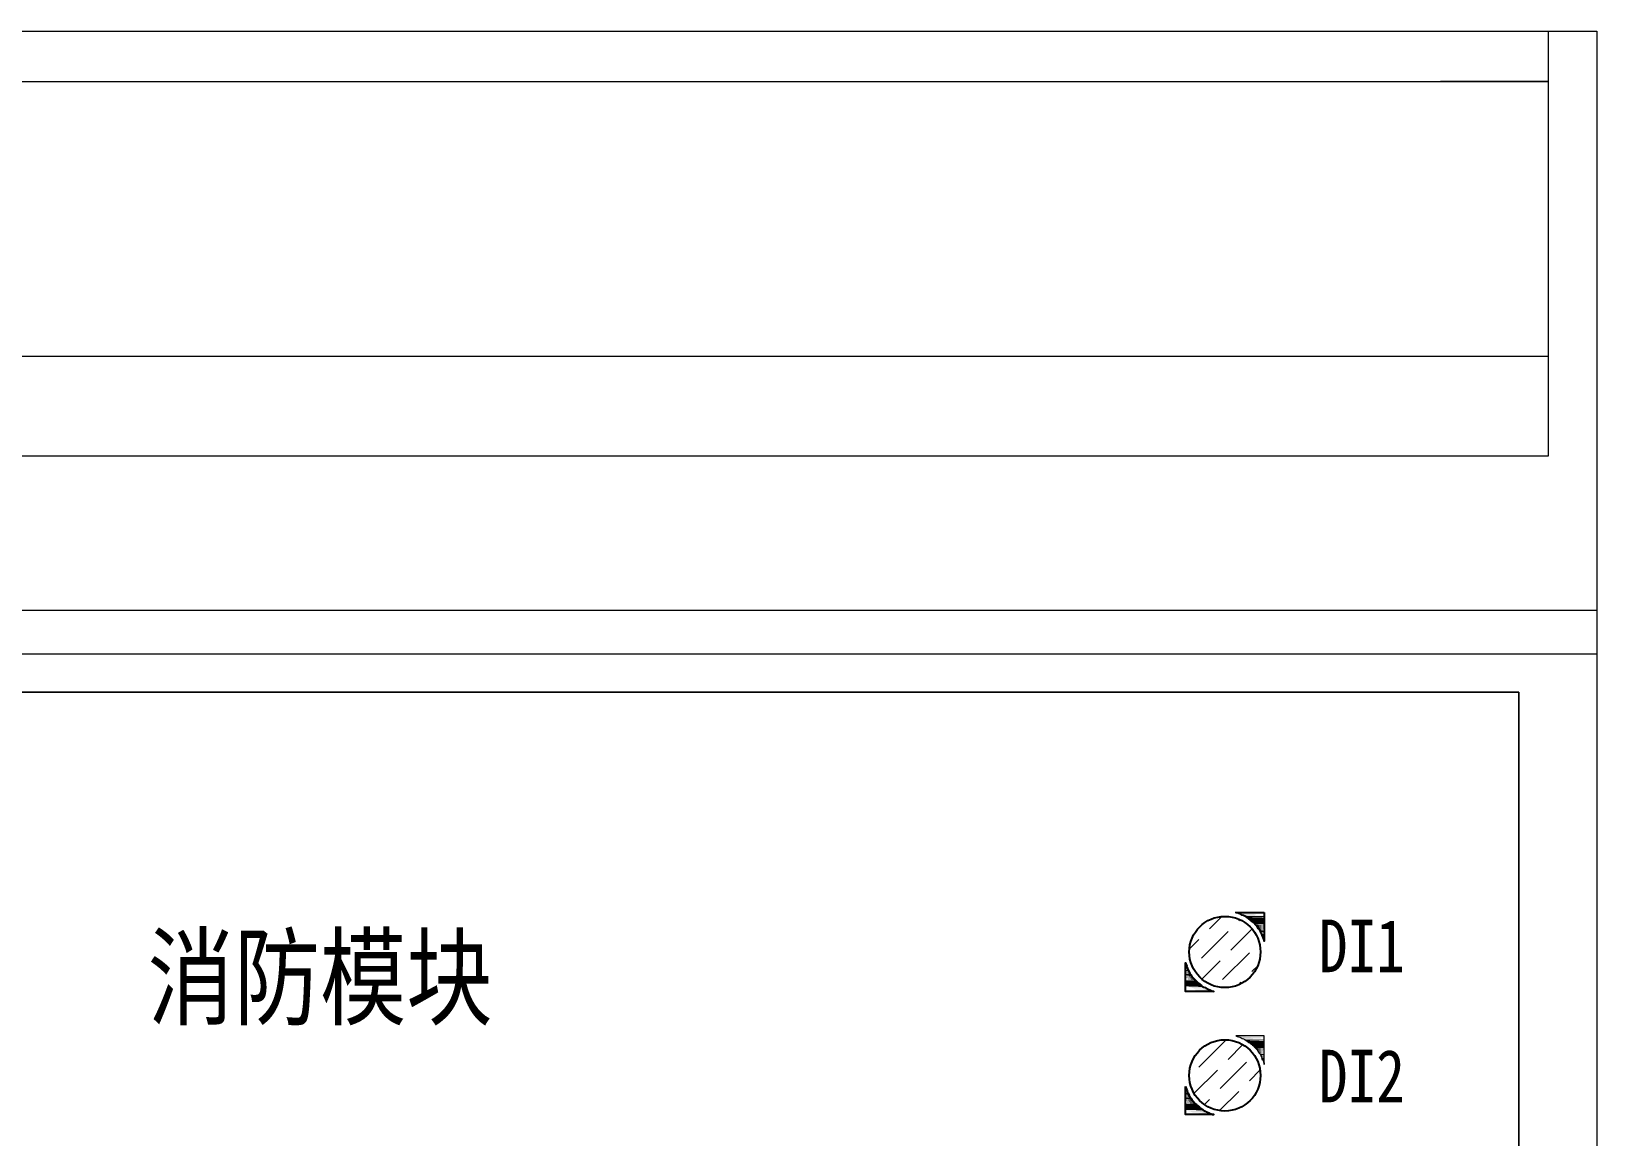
# Model space of a CAD drawing. Extents: x 237902 to 238502, y 326778 to 327878.
# Drawn here: x 238242.9 to 238309.8, y 327708.7 to 327755.9 of the extents above; entities that cross this region are included whole.
import ezdxf

# ---------------------------------------------------------------- set-up
doc = ezdxf.new("R2010")
doc.units = 0
doc.header["$MEASUREMENT"] = 0
doc.styles.add('-宋体', font='', dxfattribs={"width": 0.7})
doc.styles.get('-宋体').set_extended_font_data('NSimSun')

# ---------------------------------------------------------------- blocks, each defined once
blk = doc.blocks.new('Manufacturer光辉PartName电源监控Series宽度108ShellFrameLimitingCurrentRemarkPartTypeMinCurrent0MaxCurrent0PolesMinPower0MaxPower0LibType2DelFlgfalseUpdateDate')
at = {"lineweight": 0, "transparency": 33554687}
h = blk.add_hatch(color=0, dxfattribs=at)
h.dxf.hatch_style = 2
h.paths.add_polyline_path([(38.592, 7.37), (38.645, 7.352), (39.801, 7.352)])
h = blk.add_hatch(color=0, dxfattribs=at)
h.dxf.hatch_style = 2
h.paths.add_polyline_path([(38.645, 7.352), (38.699, 7.334), (39.801, 7.334)])
h = blk.add_hatch(color=0, dxfattribs=at)
h.dxf.hatch_style = 2
h.paths.add_polyline_path([(38.699, 7.334), (38.753, 7.317), (39.801, 7.317)])
h = blk.add_hatch(color=0, dxfattribs=at)
h.dxf.hatch_style = 2
h.paths.add_polyline_path([(38.753, 7.317), (38.807, 7.29), (39.801, 7.29)])
h = blk.add_hatch(color=0, dxfattribs=at)
h.dxf.hatch_style = 2
h.paths.add_polyline_path([(38.807, 7.29), (38.861, 7.263), (39.801, 7.263)])
h = blk.add_hatch(color=0, dxfattribs=at)
h.dxf.hatch_style = 2
h.paths.add_polyline_path([(38.861, 7.263), (38.915, 7.244), (39.801, 7.244)])
h = blk.add_hatch(color=0, dxfattribs=at)
h.dxf.hatch_style = 2
h.paths.add_polyline_path([(38.915, 7.244), (38.968, 7.218), (39.801, 7.218)])
h = blk.add_hatch(color=0, dxfattribs=at)
h.dxf.hatch_style = 2
h.paths.add_polyline_path([(38.968, 7.218), (39.022, 7.182), (39.801, 7.182)])
h = blk.add_hatch(color=0, dxfattribs=at)
h.dxf.hatch_style = 2
h.paths.add_polyline_path([(38.968, 7.218), (39.801, 7.218), (39.801, 7.182)])
h = blk.add_hatch(color=0, dxfattribs=at)
h.dxf.hatch_style = 2
h.paths.add_polyline_path([(39.022, 7.182), (39.067, 7.156), (39.801, 7.156)])
h = blk.add_hatch(color=0, dxfattribs=at)
h.dxf.hatch_style = 2
h.paths.add_polyline_path([(39.067, 7.156), (39.121, 7.119), (39.801, 7.119)])
h = blk.add_hatch(color=0, dxfattribs=at)
h.dxf.hatch_style = 2
h.paths.add_polyline_path([(39.067, 7.156), (39.801, 7.156), (39.801, 7.119)])
h = blk.add_hatch(color=0, dxfattribs=at)
h.dxf.hatch_style = 2
h.paths.add_polyline_path([(39.121, 7.119), (39.165, 7.084), (39.801, 7.084)])
h = blk.add_hatch(color=0, dxfattribs=at)
h.dxf.hatch_style = 2
h.paths.add_polyline_path([(39.121, 7.119), (39.801, 7.119), (39.801, 7.084)])
h = blk.add_hatch(color=0, dxfattribs=at)
h.dxf.hatch_style = 2
h.paths.add_polyline_path([(39.165, 7.084), (39.21, 7.048), (39.801, 7.048)])
h = blk.add_hatch(color=0, dxfattribs=at)
h.dxf.hatch_style = 2
h.paths.add_polyline_path([(39.165, 7.084), (39.801, 7.084), (39.801, 7.048)])
h = blk.add_hatch(color=0, dxfattribs=at)
h.dxf.hatch_style = 2
h.paths.add_polyline_path([(39.21, 7.048), (39.254, 7.013), (39.801, 7.013)])
h = blk.add_hatch(color=0, dxfattribs=at)
h.dxf.hatch_style = 2
h.paths.add_polyline_path([(39.21, 7.048), (39.801, 7.048), (39.801, 7.013)])
h = blk.add_hatch(color=0, dxfattribs=at)
h.dxf.hatch_style = 2
h.paths.add_polyline_path([(39.254, 7.013), (39.3, 6.977), (39.801, 6.977)])
h = blk.add_hatch(color=0, dxfattribs=at)
h.dxf.hatch_style = 2
h.paths.add_polyline_path([(39.254, 7.013), (39.801, 7.013), (39.801, 6.977)])
h = blk.add_hatch(color=0, dxfattribs=at)
h.dxf.hatch_style = 2
h.paths.add_polyline_path([(39.3, 6.977), (39.344, 6.941), (39.801, 6.941)])
h = blk.add_hatch(color=0, dxfattribs=at)
h.dxf.hatch_style = 2
h.paths.add_polyline_path([(39.3, 6.977), (39.801, 6.977), (39.801, 6.941)])
h = blk.add_hatch(color=0, dxfattribs=at)
h.dxf.hatch_style = 2
h.paths.add_polyline_path([(39.344, 6.941), (39.379, 6.896), (39.801, 6.896)])
h = blk.add_hatch(color=0, dxfattribs=at)
h.dxf.hatch_style = 2
h.paths.add_polyline_path([(39.344, 6.941), (39.801, 6.941), (39.801, 6.896)])
h = blk.add_hatch(color=0, dxfattribs=at)
h.dxf.hatch_style = 2
h.paths.add_polyline_path([(39.379, 6.896), (39.416, 6.861), (39.801, 6.861)])
h = blk.add_hatch(color=0, dxfattribs=at)
h.dxf.hatch_style = 2
h.paths.add_polyline_path([(39.379, 6.896), (39.801, 6.896), (39.801, 6.861)])
h = blk.add_hatch(color=0, dxfattribs=at)
h.dxf.hatch_style = 2
h.paths.add_polyline_path([(39.416, 6.861), (39.46, 6.816), (39.801, 6.816)])
h = blk.add_hatch(color=0, dxfattribs=at)
h.dxf.hatch_style = 2
h.paths.add_polyline_path([(39.46, 6.816), (39.496, 6.771), (39.801, 6.771)])
h = blk.add_hatch(color=0, dxfattribs=at)
h.dxf.hatch_style = 2
h.paths.add_polyline_path([(39.496, 6.771), (39.523, 6.727), (39.801, 6.727)])
h = blk.add_hatch(color=0, dxfattribs=at)
h.dxf.hatch_style = 2
h.paths.add_polyline_path([(39.523, 6.727), (39.558, 6.683), (39.801, 6.683)])
h = blk.add_hatch(color=0, dxfattribs=at)
h.dxf.hatch_style = 2
h.paths.add_polyline_path([(39.558, 6.683), (39.585, 6.637), (39.801, 6.637)])
h = blk.add_hatch(color=0, dxfattribs=at)
h.dxf.hatch_style = 2
h.paths.add_polyline_path([(39.585, 6.637), (39.621, 6.593), (39.801, 6.593)])
h = blk.add_hatch(color=0, dxfattribs=at)
h.dxf.hatch_style = 2
h.paths.add_polyline_path([(39.621, 6.593), (39.648, 6.539), (39.801, 6.539)])
h = blk.add_hatch(color=0, dxfattribs=at)
h.dxf.hatch_style = 2
h.paths.add_polyline_path([(39.621, 6.593), (39.801, 6.593), (39.801, 6.539)])
h = blk.add_hatch(color=0, dxfattribs=at)
h.dxf.hatch_style = 2
h.paths.add_polyline_path([(39.648, 6.539), (39.675, 6.495), (39.801, 6.495)])
h = blk.add_hatch(color=0, dxfattribs=at)
h.dxf.hatch_style = 2
h.paths.add_polyline_path([(39.693, 6.45), (39.72, 6.396), (39.801, 6.396)])
h = blk.add_hatch(color=0, dxfattribs=at)
h.dxf.hatch_style = 2
h.paths.add_polyline_path([(39.693, 6.45), (39.801, 6.45), (39.801, 6.396)])
h = blk.add_hatch(color=0, dxfattribs=at)
h.dxf.hatch_style = 2
h.paths.add_polyline_path([(36.435, 5.075), (36.435, 5.021), (36.507, 5.021)])
h = blk.add_hatch(color=0, dxfattribs=at)
h.dxf.hatch_style = 2
h.paths.add_polyline_path([(36.435, 5.075), (36.488, 5.075), (36.507, 5.021)])
h = blk.add_hatch(color=0, dxfattribs=at)
h.dxf.hatch_style = 2
h.paths.add_polyline_path([(36.435, 4.976), (36.525, 4.976), (36.552, 4.931)])
h = blk.add_hatch(color=0, dxfattribs=at)
h.dxf.hatch_style = 2
h.paths.add_polyline_path([(36.435, 4.931), (36.435, 4.878), (36.569, 4.878)])
h = blk.add_hatch(color=0, dxfattribs=at)
h.dxf.hatch_style = 2
h.paths.add_polyline_path([(36.435, 4.931), (36.552, 4.931), (36.569, 4.878)])
h = blk.add_hatch(color=0, dxfattribs=at)
h.dxf.hatch_style = 2
h.paths.add_polyline_path([(36.435, 4.878), (36.569, 4.878), (36.596, 4.833)])
h = blk.add_hatch(color=0, dxfattribs=at)
h.dxf.hatch_style = 2
h.paths.add_polyline_path([(36.435, 4.833), (36.596, 4.833), (36.623, 4.788)])
h = blk.add_hatch(color=0, dxfattribs=at)
h.dxf.hatch_style = 2
h.paths.add_polyline_path([(36.435, 4.788), (36.623, 4.788), (36.65, 4.744)])
h = blk.add_hatch(color=0, dxfattribs=at)
h.dxf.hatch_style = 2
h.paths.add_polyline_path([(36.435, 4.744), (36.435, 4.69), (36.686, 4.69)])
h = blk.add_hatch(color=0, dxfattribs=at)
h.dxf.hatch_style = 2
h.paths.add_polyline_path([(36.435, 4.744), (36.65, 4.744), (36.686, 4.69)])
h = blk.add_hatch(color=0, dxfattribs=at)
h.dxf.hatch_style = 2
h.paths.add_polyline_path([(36.435, 4.69), (36.686, 4.69), (36.712, 4.646)])
h = blk.add_hatch(color=0, dxfattribs=at)
h.dxf.hatch_style = 2
h.paths.add_polyline_path([(36.435, 4.646), (36.712, 4.646), (36.748, 4.601)])
h = blk.add_hatch(color=0, dxfattribs=at)
h.dxf.hatch_style = 2
h.paths.add_polyline_path([(36.435, 4.601), (36.748, 4.601), (36.784, 4.565)])
h = blk.add_hatch(color=0, dxfattribs=at)
h.dxf.hatch_style = 2
h.paths.add_polyline_path([(36.435, 4.565), (36.784, 4.565), (36.82, 4.521)])
h = blk.add_hatch(color=0, dxfattribs=at)
h.dxf.hatch_style = 2
h.paths.add_polyline_path([(36.435, 4.521), (36.82, 4.521), (36.864, 4.476)])
h = blk.add_hatch(color=0, dxfattribs=at)
h.dxf.hatch_style = 2
h.paths.add_polyline_path([(36.435, 4.476), (36.435, 4.44), (36.9, 4.44)])
h = blk.add_hatch(color=0, dxfattribs=at)
h.dxf.hatch_style = 2
h.paths.add_polyline_path([(36.435, 4.476), (36.864, 4.476), (36.9, 4.44)])
h = blk.add_hatch(color=0, dxfattribs=at)
h.dxf.hatch_style = 2
h.paths.add_polyline_path([(36.435, 4.44), (36.435, 4.396), (36.945, 4.396)])
h = blk.add_hatch(color=0, dxfattribs=at)
h.dxf.hatch_style = 2
h.paths.add_polyline_path([(36.435, 4.44), (36.9, 4.44), (36.945, 4.396)])
h = blk.add_hatch(color=0, dxfattribs=at)
h.dxf.hatch_style = 2
h.paths.add_polyline_path([(36.435, 4.396), (36.435, 4.36), (36.99, 4.36)])
h = blk.add_hatch(color=0, dxfattribs=at)
h.dxf.hatch_style = 2
h.paths.add_polyline_path([(36.435, 4.396), (36.945, 4.396), (36.99, 4.36)])
h = blk.add_hatch(color=0, dxfattribs=at)
h.dxf.hatch_style = 2
h.paths.add_polyline_path([(36.435, 4.36), (36.435, 4.324), (37.035, 4.324)])
h = blk.add_hatch(color=0, dxfattribs=at)
h.dxf.hatch_style = 2
h.paths.add_polyline_path([(36.435, 4.36), (36.99, 4.36), (37.035, 4.324)])
h = blk.add_hatch(color=0, dxfattribs=at)
h.dxf.hatch_style = 2
h.paths.add_polyline_path([(36.435, 4.324), (36.435, 4.289), (37.079, 4.289)])
h = blk.add_hatch(color=0, dxfattribs=at)
h.dxf.hatch_style = 2
h.paths.add_polyline_path([(36.435, 4.324), (37.035, 4.324), (37.079, 4.289)])
h = blk.add_hatch(color=0, dxfattribs=at)
h.dxf.hatch_style = 2
h.paths.add_polyline_path([(36.435, 4.289), (36.435, 4.252), (37.124, 4.252)])
h = blk.add_hatch(color=0, dxfattribs=at)
h.dxf.hatch_style = 2
h.paths.add_polyline_path([(36.435, 4.289), (37.079, 4.289), (37.124, 4.252)])
h = blk.add_hatch(color=0, dxfattribs=at)
h.dxf.hatch_style = 2
h.paths.add_polyline_path([(36.435, 4.252), (36.435, 4.217), (37.169, 4.217)])
h = blk.add_hatch(color=0, dxfattribs=at)
h.dxf.hatch_style = 2
h.paths.add_polyline_path([(36.435, 4.252), (37.124, 4.252), (37.169, 4.217)])
h = blk.add_hatch(color=0, dxfattribs=at)
h.dxf.hatch_style = 2
h.paths.add_polyline_path([(36.435, 4.217), (37.169, 4.217), (37.222, 4.19)])
h = blk.add_hatch(color=0, dxfattribs=at)
h.dxf.hatch_style = 2
h.paths.add_polyline_path([(36.435, 4.19), (37.222, 4.19), (37.276, 4.164)])
h = blk.add_hatch(color=0, dxfattribs=at)
h.dxf.hatch_style = 2
h.paths.add_polyline_path([(36.435, 4.164), (37.276, 4.164), (37.321, 4.137)])
h = blk.add_hatch(color=0, dxfattribs=at)
h.dxf.hatch_style = 2
h.paths.add_polyline_path([(36.435, 4.137), (37.321, 4.137), (37.374, 4.11)])
h = blk.add_hatch(color=0, dxfattribs=at)
h.dxf.hatch_style = 2
h.paths.add_polyline_path([(36.435, 4.11), (37.374, 4.11), (37.428, 4.083)])
h = blk.add_hatch(color=0, dxfattribs=at)
h.dxf.hatch_style = 2
h.paths.add_polyline_path([(36.435, 4.083), (37.428, 4.083), (37.482, 4.066)])
h = blk.add_hatch(color=0, dxfattribs=at)
h.dxf.hatch_style = 2
h.paths.add_polyline_path([(36.435, 4.066), (37.482, 4.066), (37.536, 4.039)])
h = blk.add_hatch(color=0, dxfattribs=at)
h.dxf.hatch_style = 2
h.paths.add_polyline_path([(36.435, 4.039), (37.536, 4.039), (37.59, 4.02)])
h = blk.add_hatch(color=0, dxfattribs=at)
h.dxf.hatch_style = 2
h.paths.add_polyline_path([(36.435, 4.02), (37.59, 4.02), (37.652, 4.003)])
h = blk.add_hatch(color=0, dxfattribs=at)
h.dxf.hatch_style = 2
h.paths.add_polyline_path([(38.592, 2.1), (38.645, 2.083), (39.801, 2.083)])
h = blk.add_hatch(color=0, dxfattribs=at)
h.dxf.hatch_style = 2
h.paths.add_polyline_path([(38.645, 2.083), (38.699, 2.064), (39.801, 2.064)])
h = blk.add_hatch(color=0, dxfattribs=at)
h.dxf.hatch_style = 2
h.paths.add_polyline_path([(38.699, 2.064), (38.753, 2.046), (39.801, 2.046)])
h = blk.add_hatch(color=0, dxfattribs=at)
h.dxf.hatch_style = 2
h.paths.add_polyline_path([(38.753, 2.046), (38.807, 2.02), (39.801, 2.02)])
h = blk.add_hatch(color=0, dxfattribs=at)
h.dxf.hatch_style = 2
h.paths.add_polyline_path([(38.807, 2.02), (38.861, 1.993), (39.801, 1.993)])
h = blk.add_hatch(color=0, dxfattribs=at)
h.dxf.hatch_style = 2
h.paths.add_polyline_path([(38.861, 1.993), (38.915, 1.975), (39.801, 1.975)])
h = blk.add_hatch(color=0, dxfattribs=at)
h.dxf.hatch_style = 2
h.paths.add_polyline_path([(38.915, 1.975), (38.968, 1.948), (39.801, 1.948)])
h = blk.add_hatch(color=0, dxfattribs=at)
h.dxf.hatch_style = 2
h.paths.add_polyline_path([(38.968, 1.948), (39.022, 1.912), (39.801, 1.912)])
h = blk.add_hatch(color=0, dxfattribs=at)
h.dxf.hatch_style = 2
h.paths.add_polyline_path([(38.968, 1.948), (39.801, 1.948), (39.801, 1.912)])
h = blk.add_hatch(color=0, dxfattribs=at)
h.dxf.hatch_style = 2
h.paths.add_polyline_path([(39.022, 1.912), (39.067, 1.885), (39.801, 1.885)])
h = blk.add_hatch(color=0, dxfattribs=at)
h.dxf.hatch_style = 2
h.paths.add_polyline_path([(39.067, 1.885), (39.121, 1.85), (39.801, 1.85)])
h = blk.add_hatch(color=0, dxfattribs=at)
h.dxf.hatch_style = 2
h.paths.add_polyline_path([(39.067, 1.885), (39.801, 1.885), (39.801, 1.85)])
h = blk.add_hatch(color=0, dxfattribs=at)
h.dxf.hatch_style = 2
h.paths.add_polyline_path([(39.121, 1.85), (39.165, 1.814), (39.801, 1.814)])
h = blk.add_hatch(color=0, dxfattribs=at)
h.dxf.hatch_style = 2
h.paths.add_polyline_path([(39.121, 1.85), (39.801, 1.85), (39.801, 1.814)])
h = blk.add_hatch(color=0, dxfattribs=at)
h.dxf.hatch_style = 2
h.paths.add_polyline_path([(39.165, 1.814), (39.21, 1.779), (39.801, 1.779)])
h = blk.add_hatch(color=0, dxfattribs=at)
h.dxf.hatch_style = 2
h.paths.add_polyline_path([(39.165, 1.814), (39.801, 1.814), (39.801, 1.779)])
h = blk.add_hatch(color=0, dxfattribs=at)
h.dxf.hatch_style = 2
h.paths.add_polyline_path([(39.21, 1.779), (39.254, 1.743), (39.801, 1.743)])
h = blk.add_hatch(color=0, dxfattribs=at)
h.dxf.hatch_style = 2
h.paths.add_polyline_path([(39.21, 1.779), (39.801, 1.779), (39.801, 1.743)])
h = blk.add_hatch(color=0, dxfattribs=at)
h.dxf.hatch_style = 2
h.paths.add_polyline_path([(39.254, 1.743), (39.3, 1.707), (39.801, 1.707)])
h = blk.add_hatch(color=0, dxfattribs=at)
h.dxf.hatch_style = 2
h.paths.add_polyline_path([(39.254, 1.743), (39.801, 1.743), (39.801, 1.707)])
h = blk.add_hatch(color=0, dxfattribs=at)
h.dxf.hatch_style = 2
h.paths.add_polyline_path([(39.3, 1.707), (39.344, 1.672), (39.801, 1.672)])
h = blk.add_hatch(color=0, dxfattribs=at)
h.dxf.hatch_style = 2
h.paths.add_polyline_path([(39.3, 1.707), (39.801, 1.707), (39.801, 1.672)])
h = blk.add_hatch(color=0, dxfattribs=at)
h.dxf.hatch_style = 2
h.paths.add_polyline_path([(39.344, 1.672), (39.379, 1.627), (39.801, 1.627)])
h = blk.add_hatch(color=0, dxfattribs=at)
h.dxf.hatch_style = 2
h.paths.add_polyline_path([(39.344, 1.672), (39.801, 1.672), (39.801, 1.627)])
h = blk.add_hatch(color=0, dxfattribs=at)
h.dxf.hatch_style = 2
h.paths.add_polyline_path([(39.379, 1.627), (39.416, 1.591), (39.801, 1.591)])
h = blk.add_hatch(color=0, dxfattribs=at)
h.dxf.hatch_style = 2
h.paths.add_polyline_path([(39.379, 1.627), (39.801, 1.627), (39.801, 1.591)])
h = blk.add_hatch(color=0, dxfattribs=at)
h.dxf.hatch_style = 2
h.paths.add_polyline_path([(39.416, 1.591), (39.46, 1.547), (39.801, 1.547)])
h = blk.add_hatch(color=0, dxfattribs=at)
h.dxf.hatch_style = 2
h.paths.add_polyline_path([(39.46, 1.547), (39.496, 1.502), (39.801, 1.502)])
h = blk.add_hatch(color=0, dxfattribs=at)
h.dxf.hatch_style = 2
h.paths.add_polyline_path([(39.496, 1.502), (39.523, 1.457), (39.801, 1.457)])
h = blk.add_hatch(color=0, dxfattribs=at)
h.dxf.hatch_style = 2
h.paths.add_polyline_path([(39.523, 1.457), (39.558, 1.412), (39.801, 1.412)])
h = blk.add_hatch(color=0, dxfattribs=at)
h.dxf.hatch_style = 2
h.paths.add_polyline_path([(39.558, 1.412), (39.585, 1.368), (39.801, 1.368)])
h = blk.add_hatch(color=0, dxfattribs=at)
h.dxf.hatch_style = 2
h.paths.add_polyline_path([(39.585, 1.368), (39.621, 1.323), (39.801, 1.323)])
h = blk.add_hatch(color=0, dxfattribs=at)
h.dxf.hatch_style = 2
h.paths.add_polyline_path([(39.621, 1.323), (39.648, 1.27), (39.801, 1.27)])
h = blk.add_hatch(color=0, dxfattribs=at)
h.dxf.hatch_style = 2
h.paths.add_polyline_path([(39.621, 1.323), (39.801, 1.323), (39.801, 1.27)])
h = blk.add_hatch(color=0, dxfattribs=at)
h.dxf.hatch_style = 2
h.paths.add_polyline_path([(39.648, 1.27), (39.675, 1.224), (39.801, 1.224)])
h = blk.add_hatch(color=0, dxfattribs=at)
h.dxf.hatch_style = 2
h.paths.add_polyline_path([(39.693, 1.18), (39.72, 1.126), (39.801, 1.126)])
h = blk.add_hatch(color=0, dxfattribs=at)
h.dxf.hatch_style = 2
h.paths.add_polyline_path([(39.693, 1.18), (39.801, 1.18), (39.801, 1.126)])
h = blk.add_hatch(color=0, dxfattribs=at)
h.dxf.hatch_style = 2
h.paths.add_polyline_path([(36.435, -0.196), (36.435, -0.249), (36.507, -0.249)])
h = blk.add_hatch(color=0, dxfattribs=at)
h.dxf.hatch_style = 2
h.paths.add_polyline_path([(36.435, -0.196), (36.488, -0.196), (36.507, -0.249)])
h = blk.add_hatch(color=0, dxfattribs=at)
h.dxf.hatch_style = 2
h.paths.add_polyline_path([(36.435, -0.294), (36.525, -0.294), (36.552, -0.338)])
h = blk.add_hatch(color=0, dxfattribs=at)
h.dxf.hatch_style = 2
h.paths.add_polyline_path([(36.435, -0.338), (36.435, -0.392), (36.569, -0.392)])
h = blk.add_hatch(color=0, dxfattribs=at)
h.dxf.hatch_style = 2
h.paths.add_polyline_path([(36.435, -0.338), (36.552, -0.338), (36.569, -0.392)])
h = blk.add_hatch(color=0, dxfattribs=at)
h.dxf.hatch_style = 2
h.paths.add_polyline_path([(36.435, -0.392), (36.569, -0.392), (36.596, -0.436)])
h = blk.add_hatch(color=0, dxfattribs=at)
h.dxf.hatch_style = 2
h.paths.add_polyline_path([(36.435, -0.436), (36.596, -0.436), (36.623, -0.481)])
h = blk.add_hatch(color=0, dxfattribs=at)
h.dxf.hatch_style = 2
h.paths.add_polyline_path([(36.435, -0.481), (36.623, -0.481), (36.65, -0.526)])
h = blk.add_hatch(color=0, dxfattribs=at)
h.dxf.hatch_style = 2
h.paths.add_polyline_path([(36.435, -0.526), (36.435, -0.58), (36.686, -0.58)])
h = blk.add_hatch(color=0, dxfattribs=at)
h.dxf.hatch_style = 2
h.paths.add_polyline_path([(36.435, -0.526), (36.65, -0.526), (36.686, -0.58)])
h = blk.add_hatch(color=0, dxfattribs=at)
h.dxf.hatch_style = 2
h.paths.add_polyline_path([(36.435, -0.58), (36.686, -0.58), (36.712, -0.624)])
h = blk.add_hatch(color=0, dxfattribs=at)
h.dxf.hatch_style = 2
h.paths.add_polyline_path([(36.435, -0.624), (36.712, -0.624), (36.748, -0.669)])
h = blk.add_hatch(color=0, dxfattribs=at)
h.dxf.hatch_style = 2
h.paths.add_polyline_path([(36.435, -0.669), (36.748, -0.669), (36.784, -0.705)])
h = blk.add_hatch(color=0, dxfattribs=at)
h.dxf.hatch_style = 2
h.paths.add_polyline_path([(36.435, -0.705), (36.784, -0.705), (36.82, -0.749)])
h = blk.add_hatch(color=0, dxfattribs=at)
h.dxf.hatch_style = 2
h.paths.add_polyline_path([(36.435, -0.749), (36.82, -0.749), (36.864, -0.794)])
h = blk.add_hatch(color=0, dxfattribs=at)
h.dxf.hatch_style = 2
h.paths.add_polyline_path([(36.435, -0.794), (36.435, -0.83), (36.9, -0.83)])
h = blk.add_hatch(color=0, dxfattribs=at)
h.dxf.hatch_style = 2
h.paths.add_polyline_path([(36.435, -0.794), (36.864, -0.794), (36.9, -0.83)])
h = blk.add_hatch(color=0, dxfattribs=at)
h.dxf.hatch_style = 2
h.paths.add_polyline_path([(36.435, -0.83), (36.435, -0.874), (36.945, -0.874)])
h = blk.add_hatch(color=0, dxfattribs=at)
h.dxf.hatch_style = 2
h.paths.add_polyline_path([(36.435, -0.83), (36.9, -0.83), (36.945, -0.874)])
h = blk.add_hatch(color=0, dxfattribs=at)
h.dxf.hatch_style = 2
h.paths.add_polyline_path([(36.435, -0.874), (36.435, -0.91), (36.99, -0.91)])
h = blk.add_hatch(color=0, dxfattribs=at)
h.dxf.hatch_style = 2
h.paths.add_polyline_path([(36.435, -0.874), (36.945, -0.874), (36.99, -0.91)])
h = blk.add_hatch(color=0, dxfattribs=at)
h.dxf.hatch_style = 2
h.paths.add_polyline_path([(36.435, -0.91), (36.435, -0.946), (37.035, -0.946)])
h = blk.add_hatch(color=0, dxfattribs=at)
h.dxf.hatch_style = 2
h.paths.add_polyline_path([(36.435, -0.91), (36.99, -0.91), (37.035, -0.946)])
h = blk.add_hatch(color=0, dxfattribs=at)
h.dxf.hatch_style = 2
h.paths.add_polyline_path([(36.435, -0.946), (36.435, -0.982), (37.079, -0.982)])
h = blk.add_hatch(color=0, dxfattribs=at)
h.dxf.hatch_style = 2
h.paths.add_polyline_path([(36.435, -0.946), (37.035, -0.946), (37.079, -0.982)])
h = blk.add_hatch(color=0, dxfattribs=at)
h.dxf.hatch_style = 2
h.paths.add_polyline_path([(36.435, -0.982), (36.435, -1.017), (37.124, -1.017)])
h = blk.add_hatch(color=0, dxfattribs=at)
h.dxf.hatch_style = 2
h.paths.add_polyline_path([(36.435, -0.982), (37.079, -0.982), (37.124, -1.017)])
h = blk.add_hatch(color=0, dxfattribs=at)
h.dxf.hatch_style = 2
h.paths.add_polyline_path([(36.435, -1.017), (36.435, -1.053), (37.169, -1.053)])
h = blk.add_hatch(color=0, dxfattribs=at)
h.dxf.hatch_style = 2
h.paths.add_polyline_path([(36.435, -1.017), (37.124, -1.017), (37.169, -1.053)])
h = blk.add_hatch(color=0, dxfattribs=at)
h.dxf.hatch_style = 2
h.paths.add_polyline_path([(36.435, -1.053), (37.169, -1.053), (37.222, -1.08)])
h = blk.add_hatch(color=0, dxfattribs=at)
h.dxf.hatch_style = 2
h.paths.add_polyline_path([(36.435, -1.08), (37.222, -1.08), (37.276, -1.107)])
h = blk.add_hatch(color=0, dxfattribs=at)
h.dxf.hatch_style = 2
h.paths.add_polyline_path([(36.435, -1.107), (37.276, -1.107), (37.321, -1.133)])
h = blk.add_hatch(color=0, dxfattribs=at)
h.dxf.hatch_style = 2
h.paths.add_polyline_path([(36.435, -1.133), (37.321, -1.133), (37.374, -1.16)])
h = blk.add_hatch(color=0, dxfattribs=at)
h.dxf.hatch_style = 2
h.paths.add_polyline_path([(36.435, -1.16), (37.374, -1.16), (37.428, -1.187)])
h = blk.add_hatch(color=0, dxfattribs=at)
h.dxf.hatch_style = 2
h.paths.add_polyline_path([(36.435, -1.187), (37.428, -1.187), (37.482, -1.205)])
h = blk.add_hatch(color=0, dxfattribs=at)
h.dxf.hatch_style = 2
h.paths.add_polyline_path([(36.435, -1.205), (37.482, -1.205), (37.536, -1.232)])
h = blk.add_hatch(color=0, dxfattribs=at)
h.dxf.hatch_style = 2
h.paths.add_polyline_path([(36.435, -1.232), (37.536, -1.232), (37.59, -1.249)])
h = blk.add_hatch(color=0, dxfattribs=at)
h.dxf.hatch_style = 2
h.paths.add_polyline_path([(36.435, -1.249), (37.59, -1.249), (37.652, -1.258)])
at = {"color": 0, "lineweight": 0, "transparency": 33554687}
blk.add_line((-54, 20.276), (54, 20.276), dxfattribs=at)
for points in [[(-54, 45), (54, 45), (54, -45), (-54, -45)], [(-51.87, 45), (51.924, 45), (51.924, 26.859), (-51.87, 26.859)], [(-51.87, 42.856), (51.924, 42.856), (51.924, 31.119), (-51.87, 31.119)], [(-54, 18.419), (54, 18.419), (54, -25.526), (-54, -25.526)], [(-51.028, 16.784), (50.68, 16.784), (50.68, -22.025), (-51.028, -22.025)]]:
    blk.add_lwpolyline(points, close=True, dxfattribs=at)
for points in [[(51.924, 42.856), (47.323, 42.856)], [(50.68, 16.784), (-51.028, 16.784)], [(34.021, 16.784), (-51.028, 16.784)], [(50.68, -22.025), (50.68, 16.784)], [(38.592, 7.37), (38.645, 7.352), (38.699, 7.334), (38.753, 7.317), (38.807, 7.29), (38.861, 7.263), (38.915, 7.244), (38.968, 7.218), (39.022, 7.182), (39.067, 7.156), (39.121, 7.119), (39.165, 7.084), (39.21, 7.048), (39.254, 7.013), (39.3, 6.977), (39.344, 6.941), (39.379, 6.896), (39.416, 6.861), (39.46, 6.816), (39.496, 6.771), (39.523, 6.727), (39.558, 6.683), (39.585, 6.637), (39.621, 6.593), (39.648, 6.539), (39.675, 6.495), (39.693, 6.45), (39.72, 6.396), (39.737, 6.352), (39.756, 6.307), (39.774, 6.253), (39.791, 6.209), (39.801, 6.155)], [(39.801, 7.37), (38.592, 7.37)], [(39.801, 6.155), (39.801, 7.37)], [(37.455, 6.673), (37.983, 7.2)], [(38.709, 7.013), (38.762, 7.066)], [(36.605, 5.824), (36.999, 6.218)], [(37.116, 5.423), (38.252, 6.557)], [(38.368, 5.762), (39.281, 6.673)], [(38.019, 4.512), (39.165, 5.646)], [(36.596, 4.833), (36.569, 4.878), (36.552, 4.931), (36.525, 4.976), (36.507, 5.021), (36.488, 5.075), (36.471, 5.119), (36.453, 5.163), (36.435, 5.217)], [(36.435, 5.217), (36.435, 4.003)], [(37.652, 4.003), (37.59, 4.02), (37.536, 4.039), (37.482, 4.066), (37.428, 4.083), (37.374, 4.11), (37.321, 4.137), (37.276, 4.164), (37.222, 4.19), (37.169, 4.217), (37.124, 4.252), (37.079, 4.289), (37.035, 4.324), (36.99, 4.36), (36.945, 4.396), (36.9, 4.44), (36.864, 4.476), (36.82, 4.521), (36.784, 4.565), (36.748, 4.601), (36.712, 4.646), (36.686, 4.69), (36.65, 4.744), (36.623, 4.788), (36.596, 4.833)], [(37.133, 4.529), (37.912, 5.307)], [(39.273, 4.851), (39.523, 5.101)], [(38.709, 4.289), (38.816, 4.396)], [(36.435, 4.003), (37.652, 4.003)], [(38.592, 2.1), (38.645, 2.083), (38.699, 2.064), (38.753, 2.046), (38.807, 2.02), (38.861, 1.993), (38.915, 1.975), (38.968, 1.948), (39.022, 1.912), (39.067, 1.885), (39.121, 1.85), (39.165, 1.814), (39.21, 1.779), (39.254, 1.743), (39.3, 1.707), (39.344, 1.672), (39.379, 1.627), (39.416, 1.591), (39.46, 1.547), (39.496, 1.502), (39.523, 1.457), (39.558, 1.412), (39.585, 1.368), (39.621, 1.323), (39.648, 1.27), (39.675, 1.224), (39.693, 1.18), (39.72, 1.126), (39.737, 1.082), (39.756, 1.037), (39.774, 0.984), (39.791, 0.939), (39.801, 0.886)], [(39.801, 2.1), (38.592, 2.1)], [(39.801, 0.886), (39.801, 2.1)], [(36.999, 0.761), (38.135, 1.895)], [(38.252, 1.099), (38.888, 1.734)], [(37.912, -0.15), (39.048, 0.984)], [(36.802, -0.348), (37.796, 0.644)], [(39.165, 0.188), (39.621, 0.653)], [(37.652, -1.258), (37.59, -1.249), (37.536, -1.232), (37.482, -1.205), (37.428, -1.187), (37.374, -1.16), (37.321, -1.133), (37.276, -1.107), (37.222, -1.08), (37.169, -1.053), (37.124, -1.017), (37.079, -0.982), (37.035, -0.946), (36.99, -0.91), (36.945, -0.874), (36.9, -0.83), (36.864, -0.794), (36.82, -0.749), (36.784, -0.705), (36.748, -0.669), (36.712, -0.624), (36.686, -0.58), (36.65, -0.526), (36.623, -0.481), (36.596, -0.436), (36.569, -0.392), (36.552, -0.338), (36.525, -0.294), (36.507, -0.249), (36.488, -0.196), (36.471, -0.15), (36.453, -0.106), (36.435, -0.052)], [(36.435, -0.052), (36.435, -1.258)], [(37.241, -0.821), (37.455, -0.606)], [(37.885, -1.088), (38.709, -0.267)], [(36.435, -1.258), (37.652, -1.258)]]:
    blk.add_lwpolyline(points, dxfattribs=at)
at = {"color": 0, "transparency": 33554687}
for points in [[(39.801, 7.37), (39.801, 6.155), (39.794, 6.195), (39.756, 6.307), (39.715, 6.407), (39.693, 6.45), (39.675, 6.495), (39.648, 6.539), (39.621, 6.593), (39.552, 6.679), (39.496, 6.771), (39.46, 6.816), (39.416, 6.861), (39.379, 6.896), (39.344, 6.941), (39.3, 6.977), (39.209, 7.048), (39.121, 7.119), (39.067, 7.156), (39.022, 7.182), (38.968, 7.218), (38.915, 7.244), (38.861, 7.263), (38.807, 7.29), (38.759, 7.314), (38.645, 7.352), (38.592, 7.37)], [(39.801, 7.37), (39.801, 6.155), (39.794, 6.195), (39.756, 6.307), (39.715, 6.407), (39.693, 6.45), (39.675, 6.495), (39.648, 6.539), (39.621, 6.593), (39.552, 6.679), (39.496, 6.771), (39.46, 6.816), (39.416, 6.861), (39.379, 6.896), (39.344, 6.941), (39.3, 6.977), (39.209, 7.048), (39.121, 7.119), (39.067, 7.156), (39.022, 7.182), (38.968, 7.218), (38.915, 7.244), (38.861, 7.263), (38.807, 7.29), (38.759, 7.314), (38.645, 7.352), (38.592, 7.37)], [(36.435, 4.003), (36.435, 5.217), (36.448, 5.177), (36.488, 5.075), (36.507, 5.021), (36.525, 4.976), (36.552, 4.931), (36.596, 4.833), (36.623, 4.788), (36.65, 4.744), (36.686, 4.69), (36.712, 4.646), (36.748, 4.601), (36.784, 4.565), (36.82, 4.521), (36.864, 4.476), (36.9, 4.44), (36.945, 4.396), (36.99, 4.36), (37.043, 4.318), (37.124, 4.252), (37.169, 4.217), (37.222, 4.19), (37.276, 4.164), (37.321, 4.137), (37.374, 4.11), (37.428, 4.083), (37.482, 4.066), (37.536, 4.039), (37.59, 4.02), (37.652, 4.003)], [(36.435, 5.217), (36.448, 5.177), (36.488, 5.075), (36.507, 5.021), (36.525, 4.976), (36.552, 4.931), (36.596, 4.833), (36.623, 4.788), (36.65, 4.744), (36.686, 4.69), (36.712, 4.646), (36.748, 4.601), (36.784, 4.565), (36.82, 4.521), (36.864, 4.476), (36.9, 4.44), (36.945, 4.396), (36.99, 4.36), (37.043, 4.318), (37.124, 4.252), (37.169, 4.217), (37.222, 4.19), (37.276, 4.164), (37.321, 4.137), (37.374, 4.11), (37.428, 4.083), (37.482, 4.066), (37.536, 4.039), (37.59, 4.02), (37.652, 4.003), (36.435, 4.003)], [(39.121, 1.85), (39.115, 1.854), (39.165, 1.814)], [(39.72, 1.126), (39.717, 1.132), (39.737, 1.082)], [(39.717, 1.132), (39.72, 1.126), (39.737, 1.082)], [(36.435, -0.052), (36.453, -0.106), (36.481, -0.176), (36.507, -0.249), (36.525, -0.294), (36.552, -0.338), (36.596, -0.436), (36.623, -0.481), (36.65, -0.526), (36.686, -0.58), (36.712, -0.624), (36.748, -0.669), (36.784, -0.705), (36.82, -0.749), (36.864, -0.794), (36.9, -0.83), (36.944, -0.873), (37.035, -0.946), (37.079, -0.982), (37.171, -1.054), (37.276, -1.107), (37.321, -1.133), (37.374, -1.16), (37.428, -1.187), (37.482, -1.205), (37.536, -1.232), (37.59, -1.249), (37.652, -1.258), (36.435, -1.258)], [(36.435, -0.052), (36.453, -0.106), (36.481, -0.176), (36.507, -0.249), (36.525, -0.294), (36.552, -0.338), (36.596, -0.436), (36.623, -0.481), (36.65, -0.526), (36.686, -0.58), (36.712, -0.624), (36.748, -0.669), (36.784, -0.705), (36.82, -0.749), (36.864, -0.794), (36.9, -0.83), (36.944, -0.873), (37.035, -0.946), (37.079, -0.982), (37.171, -1.054), (37.276, -1.107), (37.321, -1.133), (37.374, -1.16), (37.428, -1.187), (37.482, -1.205), (37.536, -1.232), (37.59, -1.249), (37.652, -1.258), (36.435, -1.258)]]:
    blk.add_lwpolyline(points, close=True, dxfattribs=at)
for points in [[(36.596, 5.686, -1), (39.64, 5.686, -1)], [(39.64, 5.686, -1), (36.596, 5.686, -1)], [(39.64, 0.416, -1), (36.595, 0.416, -1)], [(39.64, 0.416, -1), (36.595, 0.416, -1)]]:
    blk.add_lwpolyline(points, format="xyb", close=True, dxfattribs=at)
at = {"color": 0, "lineweight": 0, "transparency": 33554687}
for centre in [(38.118, 5.686), (38.118, 0.416)]:
    blk.add_circle(centre, 1.522, dxfattribs=at)
at = {"color": 0, "lineweight": 0, "transparency": 33554687, "style": '-宋体', "width": 0.8}
for s, height, p in [('消防模块', 3.375, (-7.897, 2.921)), ('DI1', 2.25, (42.132, 4.823)), ('DI2', 2.25, (42.132, -0.736))]:
    blk.add_text(s, height=height, dxfattribs=at).set_placement(p)

msp = doc.modelspace()

# ---------------------------------------------------------------- block references
msp.add_blockref('Manufacturer光辉PartName电源监控Series宽度108ShellFrameLimitingCurrentRemarkPartTypeMinCurrent0MaxCurrent0PolesMinPower0MaxPower0LibType2DelFlgfalseUpdateDate', (238255.793, 327710.885))

doc.saveas('drawing.dxf')
